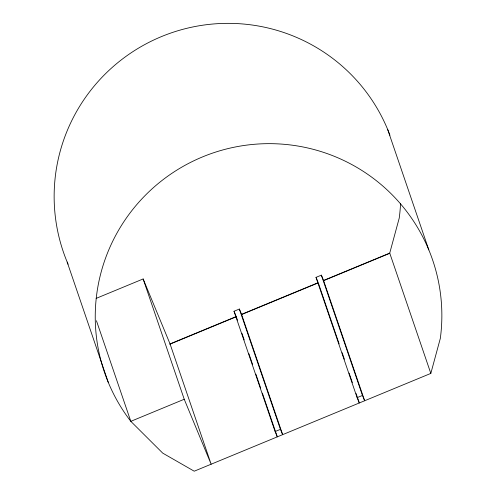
<?xml version="1.0" encoding="UTF-8"?>
<svg xmlns="http://www.w3.org/2000/svg" width="496" height="496" viewBox="0 0 496 496"><rect width="100%" height="100%" fill="white"/><g stroke="black" fill="none" stroke-linecap="round" stroke-linejoin="round"><path stroke-width="0.74" d="M430.826 373.407L440.324 338.396A173.42 172.372 -18.9 0 0 224.062 149.6A173.42 172.372 -18.9 0 0 130.814 421.34L162.731 453.127L194.221 471.2L430.826 373.407L389.732 253.115L323.559 280.463L364.653 400.756L362.452 395.448L321.365 275.15L316.02 277.363L357.114 397.656L359.309 402.969L356.072 393.489M96.131 298.394L143.139 278.963L170.047 343.914L211.141 464.206L184.233 399.255L143.139 278.963M262.365 393.117L277.307 436.858L275.106 431.551L234.019 311.252L239.357 309.045L241.558 314.352L282.652 434.651L280.451 429.344L239.357 309.045M170.047 343.914L236.214 316.56L234.019 311.252M241.558 314.352L318.221 282.67L316.02 277.363M169.818 344.218L236.418 316.69M241.428 314.619L317.335 283.247M323.783 280.581L389.664 253.351L399.23 218.097A173.42 172.372 -18.9 0 0 400.557 203.658M184.233 399.255L130.814 421.34L96.441 320.726M275.106 431.551L280.451 429.344M357.114 397.656L362.452 395.448M321.365 275.15L323.559 280.463M387.723 129.599L428.817 249.897M318.469 283.396L339.14 343.914M342.128 352.662L344.367 359.222M349.103 373.073L352.34 382.552M236.214 316.56L237.46 320.205M241.943 333.331L244.187 339.89M248.918 353.747L252.65 364.684M255.893 374.158L260.623 388.015M67.183 262.08L108.277 382.379M68.07 264.176A173.42 172.372 -18.9 0 1 163.258 35.861A173.42 172.372 -18.9 0 1 389.949 135.247"/></g></svg>
